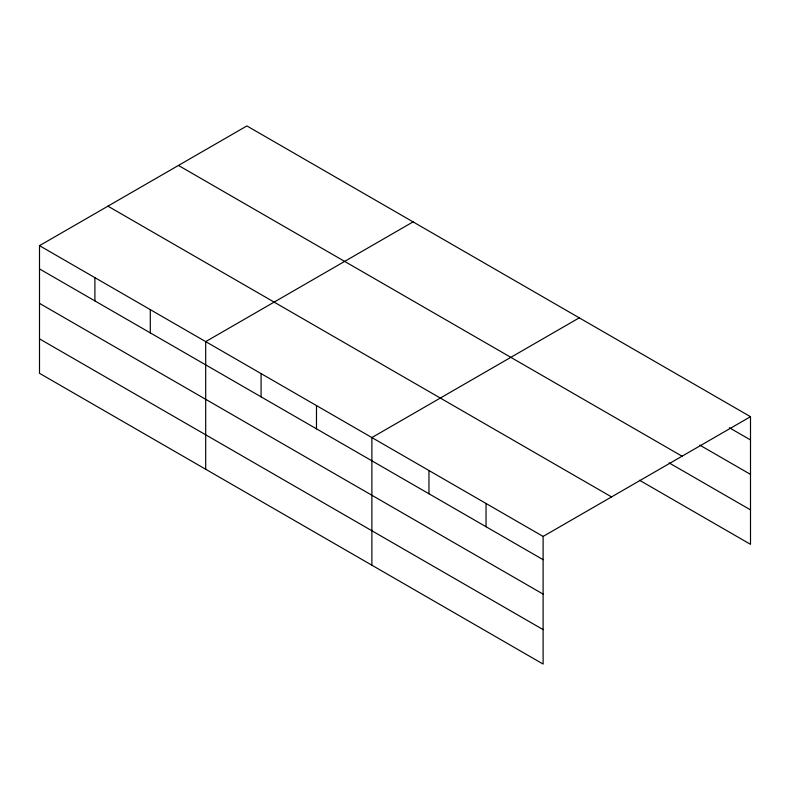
<?xml version="1.0" encoding="UTF-8"?>
<svg xmlns="http://www.w3.org/2000/svg" width="790" height="790" viewBox="0 0 790 790"><rect width="100%" height="100%" fill="white"/><g stroke="black" fill="none" stroke-linecap="round" stroke-linejoin="round"><path stroke-width="1.19" d="M543.115 594.12L543.115 536.43L39.5 245.67L39.5 373.305L543.115 664.064L543.115 594.12L39.5 303.36M39.5 245.67L246.885 125.936L750.5 416.695L750.5 544.33L639.515 480.251M413.081 221.881L205.696 341.626L205.696 469.26M579.268 317.837L371.883 437.571L371.883 565.206M543.115 536.43L750.5 416.695M729.358 427.736L750.5 439.941M699.762 445.096L750.5 474.385M178.451 165.446L682.066 456.205M669.11 462.891L750.5 509.876M107.934 206.16L611.549 496.92M39.5 268.916L543.115 559.676M39.5 338.861L543.115 629.61M486.038 503.477L486.038 526.723M428.96 470.524L428.96 493.77M316.484 405.586L316.484 428.832M261.085 373.601L261.085 396.847M150.297 309.641L150.297 332.886M94.899 277.655L94.899 300.901"/></g></svg>
